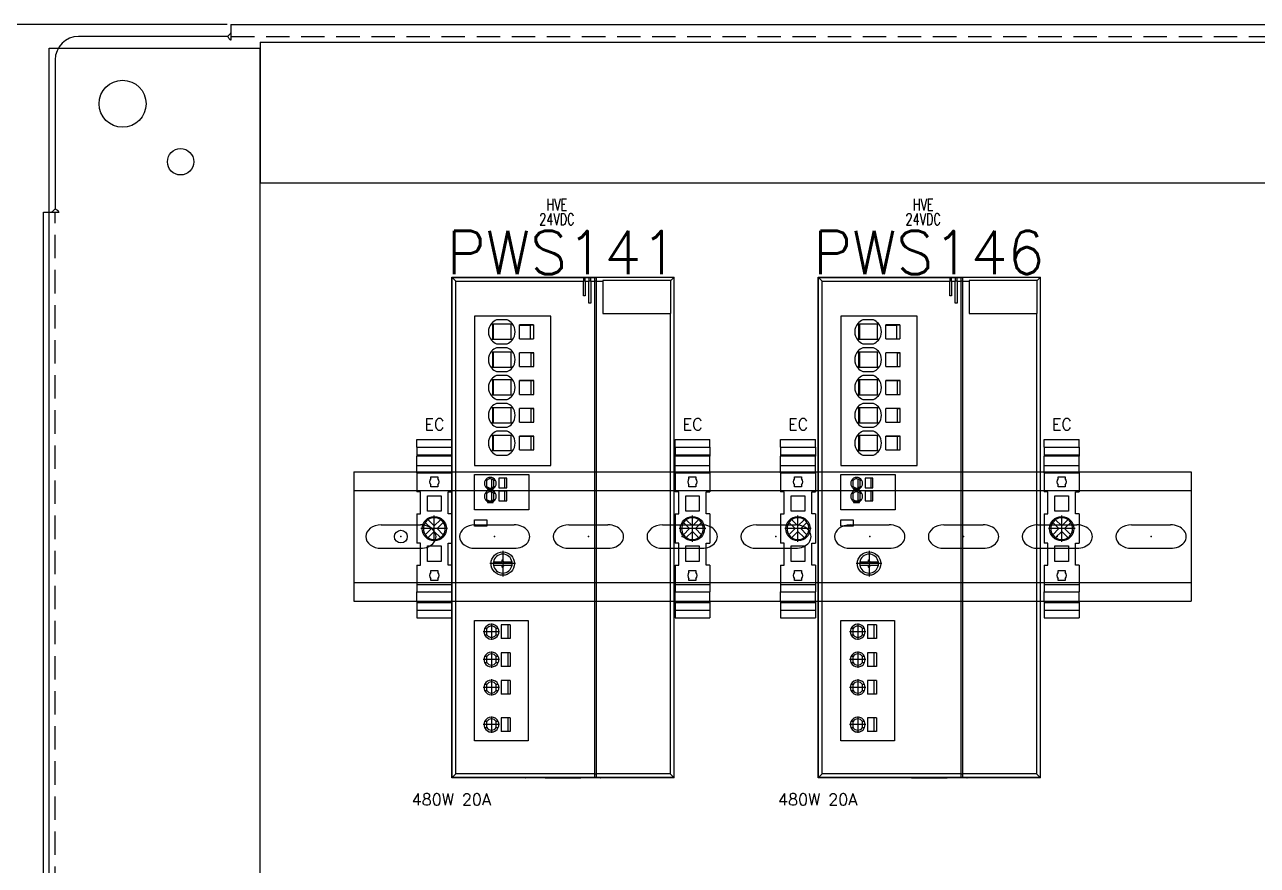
# Model space of a CAD drawing. Header units: inches. Extents: x 0.1 to 89.7, y 0.1 to 57.6.
# Drawn here: x 6.98 to 20.15, y 34.71 to 43.69 of the extents above; entities that cross this region are included whole.
import ezdxf
from ezdxf.enums import TextEntityAlignment as Align

# ---------------------------------------------------------------- set-up
doc = ezdxf.new("R2010")
doc.units = ezdxf.units.IN
doc.header["$MEASUREMENT"] = 0
for name, pattern in [('DOT_CENTER', [14, 12, -1, 0, -1]), ('HIDDEN', [0.375, 0.25, -0.125]), ('HIDDEN2', [0.1875, 0.125, -0.0625])]:
    doc.linetypes.add(name, pattern=pattern)
for name, color, linetype in [('02___PRT_ALL_AXES', 7, 'Continuous'), ('1', 7, 'Continuous'), ('21_WIDE_OR_GREATER', 7, 'Continuous'), ('DEFAULT_2', 8, 'HIDDEN'), ('PDESC', 142, 'Continuous'), ('PLOC', 8, 'Continuous'), ('PMISC', 7, 'Continuous'), ('PRTG', 130, 'Continuous'), ('PSYMS', 7, 'Continuous'), ('PTAG', 150, 'Continuous')]:
    doc.layers.add(name, color=color, linetype=linetype)
doc.styles.get("Standard").update_dxf_attribs({"font": 'arial.ttf'})
doc.styles.add('WD', font='romans.shx', dxfattribs={"height": 0.185})
doc.dimstyles.new('DIMSTYLE_1', dxfattribs={"dimtxt": 0.354167, "dimasz": 0.416667, "dimexe": 0.09, "dimexo": 0.07, "dimgap": 0.0425, "dimtad": 0, "dimtih": 1, "dimtoh": 1, "dimzin": 4, "dimdsep": 46, "dimtxsty": 'Standard', "dimblk": '_FILLED', "dimblk1": '_FILLED', "dimblk2": '_FILLED', "dimcen": 0.09, "dimadec": 0, "dimazin": 0, "dimtfac": 1, "dimtofl": 0, "dimtmove": 0, "dimatfit": 3, "dimldrblk": '_FILLED', "dimfxl": 1, "dimtolj": 1, "dimtzin": 4, "dimarcsym": 0})

# ---------------------------------------------------------------- blocks, each defined once
blk = doc.blocks.new('_FILLED')
at = {"color": 0, "linetype": 'ByBlock'}
blk.add_solid([(0, 0), (-1, 0.2), (-1, -0.2)], dxfattribs=at)
blk = doc.blocks.new('*D36')
at = {"layer": '21_WIDE_OR_GREATER', "color": 0, "linetype": 'Continuous', "lineweight": -2, "transparency": 16777216}
for p, q in [((9.144, 43.689), (4.367, 43.689)), ((4.457, 43.272), (4.457, 28.017)), ((4.457, 11.106), (4.457, 27.57)), ((9.144, 10.689), (4.367, 10.689))]:
    blk.add_line(p, q, dxfattribs=at)
at = {"layer": 'Defpoints', "color": 0, "linetype": 'Continuous', "transparency": 16777216}
for p in [(4.457, 43.689), (9.214, 43.689), (9.214, 10.689)]:
    blk.add_point(p, dxfattribs=at)
at = {"layer": '21_WIDE_OR_GREATER', "color": 0, "linetype": 'Continuous', "lineweight": -2, "transparency": 16777216, "xscale": 0.4166666667, "yscale": 0.4166666667, "zscale": 0.4166666667}
for p, rotation in [((4.457, 43.689), 90), ((4.457, 10.689), 270)]:
    blk.add_blockref('_FILLED', p, dxfattribs=dict(at, rotation=rotation))
at = {"layer": '21_WIDE_OR_GREATER', "color": 0, "linetype": 'Continuous', "transparency": 16777216, "insert": (4.457, 27.974), "char_height": 0.3542, "width": 1.41667, "attachment_point": 2}
blk.add_mtext('\\A1;32.94', dxfattribs=at)
blk = doc.blocks.new('TRIO3_PS_3AC_24DC_20-select__6', base_point=(-2128.15, -2059.5))
at = {"color": 7, "linetype": 'Continuous'}
for p, q in [((-2128.15, -1924.5), (-2068.15, -1924.5)), ((-2128.15, -2059.5), (-2128.15, -1924.5)), ((-2128.05, -1924.6), (-2092.65, -1924.6)), ((-2128.05, -2059.4), (-2128.05, -1924.6)), ((-2128.05, -1924.6), (-2127.05, -1925.6)), ((-2127.05, -1925.6), (-2092.65, -1925.6)), ((-2127.05, -2058.4), (-2127.05, -1925.6)), ((-2092.65, -1924.6), (-2092.65, -1924.7)), ((-2092.15, -1924.7), (-2092.65, -1924.7)), ((-2092.65, -1924.7), (-2092.65, -1925.58)), ((-2092.15, -1925.58), (-2092.65, -1925.58)), ((-2092.65, -1925.58), (-2092.65, -1925.6)), ((-2092.65, -1929.5), (-2092.65, -1925.6)), ((-2092.15, -1924.7), (-2092.15, -1924.6)), ((-2092.15, -1924.6), (-2091.15, -1924.6)), ((-2092.15, -1925.58), (-2092.15, -1924.7)), ((-2092.15, -1925.6), (-2092.15, -1925.58)), ((-2092.15, -1925.6), (-2092.15, -1929.5)), ((-2092.15, -1925.6), (-2091.15, -1925.6)), ((-2091.15, -1924.6), (-2091.15, -1924.7)), ((-2090.65, -1924.7), (-2091.15, -1924.7)), ((-2091.15, -1924.7), (-2091.15, -1925.58)), ((-2090.65, -1925.58), (-2091.15, -1925.58)), ((-2091.15, -1925.58), (-2091.15, -1925.6)), ((-2091.15, -1931.5), (-2091.15, -1925.6)), ((-2090.65, -1924.6), (-2089.65, -1924.6)), ((-2090.65, -1924.7), (-2090.65, -1924.6)), ((-2090.65, -1925.58), (-2090.65, -1924.7)), ((-2090.65, -1925.6), (-2090.65, -1925.58)), ((-2090.65, -1925.6), (-2090.65, -1931.5)), ((-2090.65, -1925.6), (-2089.65, -1925.6)), ((-2089.65, -1924.6), (-2089.65, -1924.7)), ((-2089.65, -1924.7), (-2089.65, -1925.58)), ((-2089.15, -1924.7), (-2089.65, -1924.7)), ((-2089.15, -1925.58), (-2089.65, -1925.58)), ((-2089.65, -1925.58), (-2089.65, -1925.6)), ((-2089.65, -1925.6), (-2089.65, -2058.4)), ((-2089.15, -1924.7), (-2089.15, -1924.6)), ((-2068.25, -1924.6), (-2089.15, -1924.6)), ((-2089.15, -1925.58), (-2089.15, -1924.7)), ((-2089.15, -1925.6), (-2089.15, -1925.58)), ((-2089.15, -1925.6), (-2087.45, -1925.6)), ((-2089.15, -2058.4), (-2089.15, -1925.6)), ((-2087.45, -1925.4), (-2087.45, -1925.6)), ((-2069.05, -1925.4), (-2087.45, -1925.4)), ((-2087.45, -1925.6), (-2087.45, -1934.3)), ((-2068.25, -1924.6), (-2069.05, -1925.4)), ((-2069.05, -1934.3), (-2069.05, -1925.4)), ((-2068.25, -1924.6), (-2068.25, -2059.4)), ((-2068.15, -2059.5), (-2068.15, -1924.5)), ((-2092.15, -1929.5), (-2092.65, -1929.5)), ((-2090.65, -1931.5), (-2091.15, -1931.5)), ((-2101.45, -1935), (-2122.05, -1935)), ((-2122.05, -1935), (-2122.05, -1975.3)), ((-2117.42, -1936.97), (-2117.2, -1937.19)), ((-2116.94, -1937.19), (-2117.2, -1937.19)), ((-2117.2, -1937.19), (-2117.2, -1941.24)), ((-2112.1, -1937.19), (-2116.94, -1937.19)), ((-2116.94, -1937.19), (-2116.94, -1941.24)), ((-2113.24, -1936.01), (-2116.07, -1936.01)), ((-2111.88, -1936.97), (-2112.1, -1937.19)), ((-2112.1, -1941.24), (-2112.1, -1937.19)), ((-2101.45, -1975.3), (-2101.45, -1935)), ((-2087.45, -1934.3), (-2069.25, -1934.3)), ((-2069.25, -1934.3), (-2069.25, -2058.4)), ((-2069.25, -1934.3), (-2069.05, -1934.3)), ((-2109.85, -1937.43), (-2109.85, -1937.37)), ((-2106.12, -1937.37), (-2109.85, -1937.37)), ((-2109.85, -1937.43), (-2106.99, -1937.42)), ((-2109.85, -1941.07), (-2109.85, -1937.43)), ((-2106.99, -1937.42), (-2106.12, -1937.37)), ((-2106.99, -1937.42), (-2106.99, -1941.07)), ((-2106.12, -1937.37), (-2106.12, -1941.07)), ((-2117.2, -1941.24), (-2117.42, -1941.46)), ((-2117.2, -1941.24), (-2116.94, -1941.24)), ((-2116.94, -1941.24), (-2112.1, -1941.24)), ((-2116.07, -1942.43), (-2113.24, -1942.43)), ((-2113.24, -1943.51), (-2116.07, -1943.51)), ((-2111.88, -1941.46), (-2112.1, -1941.24)), ((-2109.85, -1941.07), (-2106.12, -1941.07)), ((-2117.42, -1944.47), (-2117.2, -1944.69)), ((-2117.2, -1944.69), (-2117.2, -1948.74)), ((-2116.94, -1944.69), (-2117.2, -1944.69)), ((-2116.94, -1944.69), (-2116.94, -1948.74)), ((-2112.1, -1944.69), (-2116.94, -1944.69)), ((-2111.88, -1944.47), (-2112.1, -1944.69)), ((-2112.1, -1948.74), (-2112.1, -1944.69)), ((-2109.85, -1944.93), (-2109.85, -1944.88)), ((-2106, -1944.88), (-2109.85, -1944.88)), ((-2106.85, -1944.92), (-2109.85, -1944.93)), ((-2109.85, -1948.58), (-2109.85, -1944.93)), ((-2106.85, -1944.92), (-2106, -1944.88)), ((-2106.85, -1944.92), (-2106.85, -1948.58)), ((-2106, -1948.58), (-2106, -1944.88)), ((-2117.2, -1948.74), (-2117.42, -1948.96)), ((-2117.2, -1948.74), (-2116.94, -1948.74)), ((-2116.94, -1948.74), (-2112.1, -1948.74)), ((-2116.07, -1949.93), (-2113.24, -1949.93)), ((-2111.88, -1948.96), (-2112.1, -1948.74)), ((-2109.85, -1948.58), (-2106, -1948.58)), ((-2117.42, -1951.97), (-2117.2, -1952.19)), ((-2117.2, -1952.19), (-2117.2, -1956.24)), ((-2116.94, -1952.19), (-2117.2, -1952.19)), ((-2116.94, -1952.19), (-2116.94, -1956.24)), ((-2112.1, -1952.19), (-2116.94, -1952.19)), ((-2113.24, -1951.01), (-2116.07, -1951.01)), ((-2111.88, -1951.97), (-2112.1, -1952.19)), ((-2112.1, -1956.24), (-2112.1, -1952.19)), ((-2109.85, -1952.43), (-2109.85, -1952.38)), ((-2106, -1952.38), (-2109.85, -1952.38)), ((-2106.84, -1952.42), (-2109.85, -1952.43)), ((-2109.85, -1956.08), (-2109.85, -1952.43)), ((-2106.84, -1952.42), (-2106, -1952.38)), ((-2106.84, -1952.42), (-2106.83, -1956.08)), ((-2106, -1956.08), (-2106, -1952.38)), ((-2117.2, -1956.24), (-2117.42, -1956.46)), ((-2117.2, -1956.24), (-2116.94, -1956.24)), ((-2116.94, -1956.24), (-2112.1, -1956.24)), ((-2111.88, -1956.46), (-2112.1, -1956.24)), ((-2109.85, -1956.08), (-2106, -1956.08)), ((-2117.42, -1959.47), (-2117.2, -1959.69)), ((-2116.94, -1959.69), (-2117.2, -1959.69)), ((-2117.2, -1959.69), (-2117.2, -1963.74)), ((-2116.94, -1959.69), (-2116.94, -1963.74)), ((-2112.1, -1959.69), (-2116.94, -1959.69)), ((-2116.07, -1957.43), (-2113.24, -1957.43)), ((-2113.24, -1958.51), (-2116.07, -1958.51)), ((-2111.88, -1959.47), (-2112.1, -1959.69)), ((-2112.1, -1963.74), (-2112.1, -1959.69)), ((-2106, -1959.88), (-2109.85, -1959.88)), ((-2109.85, -1959.93), (-2109.85, -1959.88)), ((-2106.83, -1959.92), (-2109.85, -1959.93)), ((-2109.85, -1963.58), (-2109.85, -1959.93)), ((-2106.83, -1959.92), (-2106, -1959.88)), ((-2106.83, -1959.92), (-2106.82, -1963.58)), ((-2106, -1963.58), (-2106, -1959.88)), ((-2117.2, -1963.74), (-2117.42, -1963.96)), ((-2117.2, -1963.74), (-2116.94, -1963.74)), ((-2116.94, -1963.74), (-2112.1, -1963.74)), ((-2111.88, -1963.96), (-2112.1, -1963.74)), ((-2109.85, -1963.58), (-2106, -1963.58)), ((-2117.42, -1966.97), (-2117.2, -1967.19)), ((-2116.94, -1967.19), (-2117.2, -1967.19)), ((-2117.2, -1967.19), (-2117.2, -1971.24)), ((-2116.94, -1967.19), (-2116.94, -1971.24)), ((-2112.1, -1967.19), (-2116.94, -1967.19)), ((-2116.07, -1964.93), (-2113.24, -1964.93)), ((-2113.24, -1966.01), (-2116.07, -1966.01)), ((-2111.88, -1966.97), (-2112.1, -1967.19)), ((-2112.1, -1971.24), (-2112.1, -1967.19)), ((-2109.85, -1967.43), (-2109.85, -1967.38)), ((-2106, -1967.38), (-2109.85, -1967.38)), ((-2106.82, -1967.42), (-2109.85, -1967.43)), ((-2109.85, -1971.08), (-2109.85, -1967.43)), ((-2106.82, -1967.42), (-2106, -1967.38)), ((-2106.82, -1967.42), (-2106.81, -1971.08)), ((-2106, -1971.08), (-2106, -1967.38)), ((-2117.2, -1971.24), (-2117.42, -1971.46)), ((-2117.2, -1971.24), (-2116.94, -1971.24)), ((-2116.94, -1971.24), (-2112.1, -1971.24)), ((-2116.07, -1972.43), (-2113.24, -1972.43)), ((-2111.88, -1971.46), (-2112.1, -1971.24)), ((-2109.85, -1971.08), (-2106, -1971.08)), ((-2122.05, -1975.3), (-2101.45, -1975.3)), ((-2122.05, -1977.65), (-2107.4, -1977.65)), ((-2122.05, -1987.2), (-2122.05, -1977.65)), ((-2118.7, -1980.89), (-2118.7, -1979.26)), ((-2117.31, -1981.25), (-2117.31, -1978.91)), ((-2116.8, -1980.89), (-2116.8, -1979.26)), ((-2115.45, -1978.68), (-2115.45, -1981.28)), ((-2113.81, -1978.68), (-2115.45, -1978.68)), ((-2113.81, -1981.28), (-2113.81, -1978.68)), ((-2113.34, -1978.68), (-2113.81, -1978.68)), ((-2113.34, -1981.28), (-2113.34, -1978.68)), ((-2107.4, -1977.65), (-2107.4, -1987.2)), ((-2118.7, -1984.39), (-2118.7, -1982.76)), ((-2118.55, -1981.4), (-2118.55, -1981.46)), ((-2118.55, -1981.46), (-2118.55, -1981.73)), ((-2118.55, -1981.73), (-2116.95, -1981.73)), ((-2117.31, -1984.75), (-2117.31, -1982.41)), ((-2116.95, -1981.46), (-2116.95, -1981.4)), ((-2116.95, -1981.73), (-2116.95, -1981.46)), ((-2116.8, -1984.39), (-2116.8, -1982.76)), ((-2115.45, -1981.28), (-2113.81, -1981.28)), ((-2113.81, -1982.18), (-2115.45, -1982.18)), ((-2115.45, -1982.18), (-2115.45, -1984.78)), ((-2113.81, -1981.28), (-2113.34, -1981.28)), ((-2113.81, -1984.78), (-2113.81, -1982.18)), ((-2113.34, -1982.18), (-2113.81, -1982.18)), ((-2113.34, -1984.78), (-2113.34, -1982.18)), ((-2107.4, -1987.2), (-2122.05, -1987.2)), ((-2118.55, -1984.9), (-2118.55, -1984.96)), ((-2118.55, -1984.96), (-2118.55, -1985.23)), ((-2118.55, -1985.23), (-2116.95, -1985.23)), ((-2116.95, -1984.96), (-2116.95, -1984.9)), ((-2116.95, -1985.23), (-2116.95, -1984.96)), ((-2115.45, -1984.78), (-2113.81, -1984.78)), ((-2113.81, -1984.78), (-2113.34, -1984.78)), ((-2122.05, -1989.87), (-2118.65, -1989.87)), ((-2122.05, -1991.62), (-2122.05, -1989.87)), ((-2118.65, -1989.87), (-2118.65, -1991.62)), ((-2118.65, -1991.62), (-2122.05, -1991.62)), ((-2114.6, -2001.3), (-2116.92, -2001.3)), ((-2116.92, -2002.1), (-2114.6, -2002.1)), ((-2114.6, -2000.7), (-2114.6, -2001.3)), ((-2114, -2001.3), (-2114.6, -2000.7)), ((-2114.6, -2002.7), (-2114, -2002.1)), ((-2114.6, -2002.1), (-2114.6, -2002.7)), ((-2111.89, -2001.3), (-2114, -2001.3)), ((-2114, -2002.1), (-2111.89, -2002.1)), ((-2122.05, -2049.5), (-2122.05, -2017.07)), ((-2122.05, -2017.07), (-2107.55, -2017.07)), ((-2107.55, -2017.07), (-2107.55, -2049.5)), ((-2118.7, -2020.9), (-2118.7, -2019.24)), ((-2116.2, -2020.9), (-2116.2, -2019.24)), ((-2112.98, -2018.22), (-2114.8, -2018.22)), ((-2114.8, -2018.22), (-2114.8, -2021.92)), ((-2112.4, -2018.22), (-2112.98, -2018.22)), ((-2112.98, -2021.92), (-2112.98, -2018.22)), ((-2112.4, -2018.22), (-2112.4, -2021.92)), ((-2112.98, -2021.92), (-2114.8, -2021.92)), ((-2112.4, -2021.92), (-2112.98, -2021.92)), ((-2118.7, -2028.4), (-2118.7, -2026.74)), ((-2116.2, -2028.4), (-2116.2, -2026.74)), ((-2112.98, -2025.72), (-2114.8, -2025.72)), ((-2114.8, -2025.72), (-2114.8, -2029.42)), ((-2112.4, -2025.72), (-2112.98, -2025.72)), ((-2112.98, -2029.42), (-2112.98, -2025.72)), ((-2112.4, -2025.72), (-2112.4, -2029.42)), ((-2112.98, -2029.42), (-2114.8, -2029.42)), ((-2112.4, -2029.42), (-2112.98, -2029.42)), ((-2112.98, -2033.25), (-2114.8, -2033.25)), ((-2114.8, -2033.25), (-2114.8, -2036.95)), ((-2112.98, -2036.95), (-2112.98, -2033.25)), ((-2112.4, -2033.25), (-2112.98, -2033.25)), ((-2112.4, -2033.25), (-2112.4, -2036.95)), ((-2118.7, -2035.93), (-2118.7, -2034.27)), ((-2116.2, -2035.93), (-2116.2, -2034.27)), ((-2112.98, -2036.95), (-2114.8, -2036.95)), ((-2112.4, -2036.95), (-2112.98, -2036.95)), ((-2112.98, -2043.25), (-2114.8, -2043.25)), ((-2114.8, -2043.25), (-2114.8, -2046.95)), ((-2112.98, -2046.95), (-2112.98, -2043.25)), ((-2112.4, -2043.25), (-2112.98, -2043.25)), ((-2112.4, -2043.25), (-2112.4, -2046.95)), ((-2118.7, -2045.93), (-2118.7, -2044.27)), ((-2116.2, -2045.93), (-2116.2, -2044.27)), ((-2112.98, -2046.95), (-2114.8, -2046.95)), ((-2112.4, -2046.95), (-2112.98, -2046.95)), ((-2107.55, -2049.5), (-2122.05, -2049.5)), ((-2108.34, -2059.5), (-2128.15, -2059.5)), ((-2128.05, -2059.4), (-2127.05, -2058.4)), ((-2089.65, -2059.4), (-2128.05, -2059.4)), ((-2089.65, -2058.4), (-2127.05, -2058.4)), ((-2087.99, -2059.5), (-2108.34, -2059.5)), ((-2088.03, -2059.5), (-2108.31, -2059.5)), ((-2102.98, -2059.5), (-2102.98, -2059.5)), ((-2102.98, -2059.5), (-2093.38, -2059.5)), ((-2093.38, -2059.5), (-2093.38, -2059.5)), ((-2089.65, -2058.4), (-2089.65, -2058.41)), ((-2089.65, -2058.41), (-2089.65, -2059.3)), ((-2089.65, -2058.41), (-2089.15, -2058.41)), ((-2089.65, -2059.3), (-2089.65, -2059.4)), ((-2089.65, -2059.3), (-2089.15, -2059.3)), ((-2069.25, -2058.4), (-2089.15, -2058.4)), ((-2089.15, -2058.41), (-2089.15, -2058.4)), ((-2089.15, -2059.3), (-2089.15, -2058.41)), ((-2089.15, -2059.4), (-2089.15, -2059.3)), ((-2068.25, -2059.4), (-2089.15, -2059.4)), ((-2068.15, -2059.5), (-2087.99, -2059.5)), ((-2068.25, -2059.4), (-2069.25, -2058.4))]:
    blk.add_line(p, q, dxfattribs=at)
blk.add_circle((-2114.4, -2001.7), 3.15, dxfattribs=at)
for centre, radius, start, end in [((-2114.8, -1939.22), 3.45, 139.4081, 220.5919), ((-2114.8, -1939.22), 3.45, 111.4973, 139.4081), ((-2114.5, -1939.22), 3.45, 40.5919, 68.5027), ((-2114.5, -1939.22), 3.45, 319.4081, 40.5919), ((-2114.8, -1939.22), 3.45, 220.5919, 248.5027), ((-2114.8, -1946.72), 3.45, 111.4973, 139.4081), ((-2114.5, -1939.22), 3.45, 291.4973, 319.4081), ((-2114.5, -1946.72), 3.45, 40.5919, 68.5027), ((-2114.8, -1946.72), 3.45, 139.4081, 220.5919), ((-2114.5, -1946.72), 3.45, 319.4081, 40.5919), ((-2114.8, -1946.72), 3.45, 220.5919, 248.5027), ((-2114.5, -1946.72), 3.45, 291.4973, 319.4081), ((-2114.8, -1954.22), 3.45, 139.4081, 220.5919), ((-2114.8, -1954.22), 3.45, 111.4973, 139.4081), ((-2114.5, -1954.22), 3.45, 40.5919, 68.5027), ((-2114.5, -1954.22), 3.45, 319.4081, 40.5919), ((-2114.8, -1954.22), 3.45, 220.5919, 248.5027), ((-2114.5, -1954.22), 3.45, 291.4973, 319.4081), ((-2114.8, -1961.72), 3.45, 139.4081, 220.5919), ((-2114.8, -1961.72), 3.45, 111.4973, 139.4081), ((-2114.5, -1961.72), 3.45, 40.5919, 68.5027), ((-2114.5, -1961.72), 3.45, 319.4081, 40.5919), ((-2114.8, -1969.22), 3.45, 139.4081, 220.5919), ((-2114.8, -1961.72), 3.45, 220.5919, 248.5027), ((-2114.8, -1969.22), 3.45, 111.4973, 139.4081), ((-2114.5, -1961.72), 3.45, 291.4973, 319.4081), ((-2114.5, -1969.22), 3.45, 40.5919, 68.5027), ((-2114.5, -1969.22), 3.45, 319.4081, 40.5919), ((-2114.8, -1969.22), 3.45, 220.5919, 248.5027), ((-2114.5, -1969.22), 3.45, 291.4973, 319.4081), ((-2117.75, -1980.08), 1.6, 151.1014, 208.8986), ((-2117.75, -1980.08), 1.6, 28.8986, 151.1014), ((-2118.76, -1981.26), 1.99, 88.4535, 101.4834), ((-2117.75, -1980.08), 1.25, 69.3917, 139.4642), ((-2117.75, -1980.08), 1.25, 40.5358, 69.3917), ((-2116.75, -1981.26), 1.99, 78.5166, 91.5465), ((-2117.75, -1980.08), 1.6, 331.1014, 28.8986), ((-2117.75, -1983.58), 1.6, 151.1014, 208.8986), ((-2118.76, -1978.9), 1.99, 258.5166, 271.5465), ((-2117.75, -1980.08), 1.6, 208.8986, 240), ((-2117.75, -1983.58), 1.6, 28.8986, 151.1014), ((-2118.76, -1984.76), 1.99, 88.4535, 101.4834), ((-2117.75, -1980.08), 1.25, 220.5358, 290.6083), ((-2117.75, -1983.58), 1.25, 69.3917, 139.4642), ((-2117.75, -1980.08), 1.54, 238.7537, 301.2463), ((-2117.75, -1980.08), 1.25, 290.6083, 319.4642), ((-2117.75, -1983.58), 1.25, 40.5358, 69.3917), ((-2117.75, -1980.08), 1.6, 300, 331.1014), ((-2116.75, -1978.9), 1.99, 268.4535, 281.4834), ((-2116.75, -1984.76), 1.99, 78.5166, 91.5465), ((-2117.75, -1983.58), 1.6, 331.1014, 28.8986), ((-2118.76, -1982.4), 1.99, 258.5166, 271.5465), ((-2117.75, -1983.58), 1.6, 208.8986, 240), ((-2117.75, -1983.58), 1.25, 220.5358, 290.6083), ((-2117.75, -1983.58), 1.54, 238.7537, 301.2463), ((-2117.75, -1983.58), 1.25, 290.6083, 319.4642), ((-2117.75, -1983.58), 1.6, 300, 331.1014), ((-2116.75, -1982.4), 1.99, 268.4535, 281.4834), ((-2114.4, -2001.7), 2.55, 9.0248, 170.9752), ((-2114.4, -2001.7), 2.55, 170.9752, 189.0248), ((-2114.4, -2001.7), 2.55, 189.0248, 270), ((-2114.4, -2001.7), 2.55, 270, 350.9752), ((-2114.4, -2001.7), 2.55, 350.9752, 9.0248), ((-2117.45, -2020.07), 2, 155.6982, 180), ((-2117.45, -2020.07), 2, 180, 204.3018), ((-2117.45, -2020.07), 2, 24.3018, 155.6982), ((-2118.95, -2022.71), 3.48, 85.8892, 95.3253), ((-2117.45, -2020.07), 1.5, 33.5573, 146.4427), ((-2115.96, -2022.71), 3.48, 84.6747, 94.1108), ((-2117.45, -2020.07), 2, 335.6982, 24.3018), ((-2118.95, -2017.43), 3.48, 264.6747, 274.1108), ((-2117.45, -2020.07), 2, 204.3018, 335.6982), ((-2117.45, -2020.07), 1.5, 213.5573, 326.4427), ((-2115.96, -2017.43), 3.48, 265.8892, 275.3253), ((-2117.45, -2027.57), 2, 155.6982, 180), ((-2117.45, -2027.57), 2, 24.3018, 155.6982), ((-2118.95, -2030.21), 3.48, 85.8892, 95.3253), ((-2117.45, -2027.57), 1.5, 33.5573, 146.4427), ((-2115.96, -2030.21), 3.48, 84.6747, 94.1108), ((-2117.45, -2027.57), 2, 335.6982, 24.3018), ((-2117.45, -2027.57), 2, 180, 204.3018), ((-2118.95, -2024.93), 3.48, 264.6747, 274.1108), ((-2117.45, -2027.57), 2, 204.3018, 335.6982), ((-2117.45, -2027.57), 1.5, 213.5573, 326.4427), ((-2115.96, -2024.93), 3.48, 265.8892, 275.3253), ((-2117.45, -2035.1), 2, 24.3018, 155.6982), ((-2117.45, -2035.1), 1.5, 33.5573, 146.4427), ((-2117.45, -2035.1), 2, 155.6982, 180), ((-2117.45, -2035.1), 2, 180, 204.3018), ((-2118.95, -2037.74), 3.48, 85.8892, 95.3253), ((-2118.95, -2032.45), 3.48, 264.6747, 274.1108), ((-2117.45, -2035.1), 2, 204.3018, 335.6982), ((-2117.45, -2035.1), 1.5, 213.5573, 326.4427), ((-2115.96, -2037.74), 3.48, 84.6747, 94.1108), ((-2115.96, -2032.45), 3.48, 265.8892, 275.3253), ((-2117.45, -2035.1), 2, 335.6982, 24.3018), ((-2117.45, -2045.1), 2, 24.3018, 155.6982), ((-2117.45, -2045.1), 1.5, 33.5573, 146.4427), ((-2117.45, -2045.1), 2, 155.6982, 180), ((-2117.45, -2045.1), 2, 180, 204.3018), ((-2118.95, -2047.74), 3.48, 85.8892, 95.3253), ((-2118.95, -2042.45), 3.48, 264.6747, 274.1108), ((-2117.45, -2045.1), 2, 204.3018, 335.6982), ((-2117.45, -2045.1), 1.5, 213.5573, 326.4427), ((-2115.96, -2047.74), 3.48, 84.6747, 94.1108), ((-2115.96, -2042.45), 3.48, 265.8892, 275.3253), ((-2117.45, -2045.1), 2, 335.6982, 24.3018), ((-2108.15, -2054.5), 5, 267.8415, 268.2376), ((-2088.18, -2054.5), 5, 271.7624, 272.1585)]:
    blk.add_arc(centre, radius, start, end, dxfattribs=at)
at = {"layer": '1', "color": 2, "linetype": 'DOT_CENTER'}
for p, q in [((-2114.4, -1998.23), (-2114.4, -2005.16)), ((-2110.94, -2001.7), (-2117.87, -2001.7)), ((-2115.25, -2020.07), (-2119.65, -2020.07)), ((-2117.45, -2017.87), (-2117.45, -2022.27)), ((-2117.45, -2025.37), (-2117.45, -2029.77)), ((-2115.25, -2027.57), (-2119.65, -2027.57)), ((-2117.45, -2032.9), (-2117.45, -2037.3)), ((-2115.25, -2035.1), (-2119.65, -2035.1)), ((-2117.45, -2042.9), (-2117.45, -2047.3)), ((-2115.25, -2045.1), (-2119.65, -2045.1))]:
    blk.add_line(p, q, dxfattribs=at)
blk = doc.blocks.new('PHOENIX_24V20A')
at = {"xscale": 0.03955696202526664, "yscale": 0.03955696202526664, "zscale": 0.03955696202526664}
blk.add_blockref('TRIO3_PS_3AC_24DC_20-select__6', (0.004, 0.01), dxfattribs=at)
at = {"style": 'WD', "width": 0.7}
for tag, p in [('INST', (1.125, 6.232)), ('LOC', (1.125, 6.062)), ('DESC1', (1.125, 5.906)), ('DESC2', (1.125, 5.75)), ('DESC3', (1.125, 5.602)), ('XREF', (1.125, 5.031))]:
    blk.add_attdef(tag, text='', height=0.125, dxfattribs=at).set_placement(p, align=Align.CENTER)
at = {"style": 'WD'}
blk.add_attdef('TAG1', text='', height=0.125, dxfattribs=at).set_placement((1.125, 5.438), align=Align.CENTER)
at = {"style": 'WD', "flags": 9}
blk.add_attdef('FAMILY', (1.33, 5.402), '', height=0.01, dxfattribs=at)
for tag, p in [('ASSYCODE', (1.355, 5.321)), ('MFG', (1.353, 5.339)), ('CAT', (1.355, 5.358))]:
    blk.add_attdef(tag, text='', height=0.01, dxfattribs=at).set_placement(p, align=Align.CENTER)
blk = doc.blocks.new('E_NS_35_N-select__2', base_point=(-140.35, 64.25))
at = {"color": 7, "linetype": 'Continuous'}
for p, q in [((-138.32, 73.75), (-140.35, 73.75)), ((-140.35, 64.25), (-140.35, 73.75)), ((-138.32, 73.75), (-136.17, 73.75)), ((-138.32, 64.25), (-138.32, 73.75)), ((-136.17, 73.75), (-135.79, 73.75)), ((-136.17, 64.25), (-136.17, 73.75)), ((-133.28, 73.75), (-135.79, 73.75)), ((-135.79, 73.75), (-135.79, 64.25)), ((-131.25, 73.75), (-133.28, 73.75)), ((-133.28, 64.25), (-133.28, 73.75)), ((-131.25, 73.75), (-126.05, 73.75)), ((-131.25, 64.25), (-131.25, 73.75)), ((-126.05, 72.75), (-126.05, 73.75)), ((-120.05, 72.75), (-126.05, 72.75)), ((-125.02, 67.16), (-125.02, 70.84)), ((-125.02, 70.84), (-120.78, 70.84)), ((-120.78, 70.84), (-120.78, 67.16)), ((-120.05, 73.75), (-120.05, 72.75)), ((-120.05, 73.75), (-112.05, 73.75)), ((-118.5, 70.68), (-118.5, 70.68)), ((-118.5, 70.68), (-116.83, 69)), ((-117.73, 71.45), (-117.73, 71.45)), ((-116.05, 69.78), (-117.73, 71.45)), ((-114.37, 71.45), (-116.05, 69.78)), ((-115.27, 69), (-113.6, 70.68)), ((-114.37, 71.45), (-114.37, 71.45)), ((-113.6, 70.68), (-113.6, 70.68)), ((-112.05, 72.75), (-112.05, 73.75)), ((-106.05, 72.75), (-112.05, 72.75)), ((-111.32, 67.16), (-111.32, 70.84)), ((-111.32, 70.84), (-107.08, 70.84)), ((-107.08, 70.84), (-107.08, 67.16)), ((-106.05, 73.75), (-106.05, 72.75)), ((-106.05, 73.75), (-100.85, 73.75)), ((-100.85, 73.75), (-98.82, 73.75)), ((-100.85, 64.25), (-100.85, 73.75)), ((-96.31, 73.75), (-98.82, 73.75)), ((-98.82, 64.25), (-98.82, 73.75)), ((-96.31, 73.75), (-95.93, 73.75)), ((-96.31, 64.25), (-96.31, 73.75)), ((-95.93, 73.75), (-93.78, 73.75)), ((-95.93, 64.25), (-95.93, 73.75)), ((-93.78, 73.75), (-91.75, 73.75)), ((-93.78, 64.25), (-93.78, 73.75)), ((-91.75, 64.25), (-91.75, 73.75)), ((-130.2, 68.05), (-130.2, 69.95)), ((-130.2, 69.95), (-129.74, 69.95)), ((-129.74, 68.05), (-130.2, 68.05)), ((-127.96, 69.95), (-127.5, 69.95)), ((-127.5, 68.05), (-127.96, 68.05)), ((-127.5, 69.95), (-127.5, 68.05)), ((-116.83, 69), (-118.5, 67.32)), ((-118.5, 67.32), (-118.5, 67.32)), ((-117.73, 66.55), (-116.05, 68.22)), ((-116.05, 68.22), (-114.37, 66.55)), ((-113.6, 67.32), (-115.27, 69)), ((-113.6, 67.32), (-113.6, 67.32)), ((-104.6, 69.95), (-104.14, 69.95)), ((-104.6, 68.05), (-104.6, 69.95)), ((-104.14, 68.05), (-104.6, 68.05)), ((-102.36, 69.95), (-101.9, 69.95)), ((-101.9, 68.05), (-102.36, 68.05)), ((-101.9, 69.95), (-101.9, 68.05)), ((-138.32, 64.25), (-140.35, 64.25)), ((-138.32, 64.25), (-136.17, 64.25)), ((-136.17, 64.25), (-135.79, 64.25)), ((-133.28, 64.25), (-135.79, 64.25)), ((-131.25, 64.25), (-133.28, 64.25)), ((-131.25, 64.25), (-126.05, 64.25)), ((-126.05, 65.25), (-126.05, 64.25)), ((-120.05, 65.25), (-126.05, 65.25)), ((-120.78, 67.16), (-125.02, 67.16)), ((-120.05, 64.25), (-120.05, 65.25)), ((-120.05, 64.25), (-112.05, 64.25)), ((-117.73, 66.55), (-117.73, 66.55)), ((-114.37, 66.55), (-114.37, 66.55)), ((-112.05, 65.25), (-112.05, 64.25)), ((-106.05, 65.25), (-112.05, 65.25)), ((-107.08, 67.16), (-111.32, 67.16)), ((-106.05, 64.25), (-106.05, 65.25)), ((-106.05, 64.25), (-100.85, 64.25)), ((-100.85, 64.25), (-98.82, 64.25)), ((-96.31, 64.25), (-98.82, 64.25)), ((-96.31, 64.25), (-95.93, 64.25)), ((-95.93, 64.25), (-93.78, 64.25)), ((-93.78, 64.25), (-91.75, 64.25))]:
    blk.add_line(p, q, dxfattribs=at)
blk.add_circle((-116.05, 69), 3.3, dxfattribs=at)
for centre, radius, start, end in [((-116.05, 69), 2.97, 145.6625, 214.3375), ((-116.05, 69), 2.97, 124.3344, 145.6656), ((-116.05, 69), 2.97, 55.6625, 124.3375), ((-116.05, 69), 2.97, 34.3344, 55.6656), ((-116.05, 69), 2.97, 325.6625, 34.3375), ((-128.85, 69), 1.3, 47.0329, 132.9671), ((-128.85, 69), 1.3, 227.0329, 312.9671), ((-116.05, 69), 2.97, 214.3344, 235.6656), ((-116.05, 69), 2.97, 304.3344, 325.6656), ((-103.25, 69), 1.3, 47.0329, 132.9671), ((-103.25, 69), 1.3, 227.0329, 312.9671), ((-116.05, 69), 2.97, 235.6625, 304.3375)]:
    blk.add_arc(centre, radius, start, end, dxfattribs=at)
at = {"layer": '1', "color": 2, "linetype": 'DOT_CENTER'}
for p, q in [((-116.05, 72.63), (-116.05, 65.37)), ((-112.42, 69), (-119.68, 69))]:
    blk.add_line(p, q, dxfattribs=at)
blk = doc.blocks.new('PHOENIX_END_CLAMP_1')
at = {"xscale": 0.03909317721805836, "yscale": 0.03909317721805836, "zscale": 0.03909317721805836, "rotation": 270}
blk.add_blockref('E_NS_35_N-select__2', (0, 1.9), dxfattribs=at)
at = {"style": 'WD', "width": 0.7}
for tag, p in [('DESC1', (0.188, 2.469)), ('DESC2', (0.188, 2.312)), ('DESC3', (0.188, 2.165))]:
    blk.add_attdef(tag, text='', height=0.125, dxfattribs=at).set_placement(p, align=Align.CENTER)
at = {"style": 'WD'}
blk.add_attdef('TAG1', text='', height=0.125, dxfattribs=at).set_placement((0.188, 2), align=Align.CENTER)
at = {"style": 'WD', "flags": 9}
blk.add_attdef('FAMILY', (0.392, 1.965), '', height=0.01, dxfattribs=at)
for tag, p in [('ASSYCODE', (0.417, 1.884)), ('MFG', (0.415, 1.901)), ('CAT', (0.417, 1.921))]:
    blk.add_attdef(tag, text='', height=0.01, dxfattribs=at).set_placement(p, align=Align.CENTER)
blk = doc.blocks.new('VDIN10C42')
for p, q in [((-1.125, 0), (-1.125, 32.75)), ((-1.125, 32.75), (1.125, 32.75)), ((1.125, 0), (1.125, 32.75))]:
    blk.add_line(p, q)
blk = doc.blocks.new('HDIN110F5')
for p, q in [((0, 0.75), (12.5, 0.75)), ((0, 0.75), (0, -0.75)), ((12.5, 0.75), (12.5, -0.75)), ((0, -0.75), (12.5, -0.75))]:
    blk.add_line(p, q)

msp = doc.modelspace()

# ---------------------------------------------------------------- linework, layer by layer
at = {"color": 3, "linetype": 'Continuous'}
for p, q in [((9.18539, 43.68886), (9.18539, 43.60224)), ((9.18539, 43.68886), (38.1773, 43.68886)), ((9.14997, 43.56363), (7.55733, 43.56363)), ((9.16391, 43.578), (9.16057, 43.57469)), ((9.16834, 43.58236), (9.16391, 43.578)), ((7.30686, 43.31316), (7.30686, 41.72052)), ((7.18163, 12.69319), (7.18163, 41.6851)), ((7.18163, 41.6851), (7.26825, 41.6851))]:
    msp.add_line(p, q, dxfattribs=at)
for p, q in [((10.49915, 38.91028), (19.44477, 38.91028)), ((10.49915, 38.91028), (10.49915, 37.52769)), ((19.44477, 38.91028), (19.44477, 37.52769)), ((10.49915, 38.70991), (19.44477, 38.70991)), ((10.79149, 38.34422), (11.20868, 38.34422)), ((11.79337, 38.34422), (12.21057, 38.34422)), ((12.79525, 38.34422), (13.21245, 38.34422)), ((13.79713, 38.34422), (14.21433, 38.34422)), ((14.79901, 38.34422), (15.21621, 38.34422)), ((15.80089, 38.34422), (16.21809, 38.34422)), ((16.80277, 38.34422), (17.21997, 38.34422)), ((17.80465, 38.34422), (18.22185, 38.34422)), ((18.80653, 38.34422), (19.22373, 38.34422)), ((10.79149, 38.09375), (11.20869, 38.09375)), ((11.79337, 38.09375), (12.21057, 38.09375)), ((12.79525, 38.09375), (13.21245, 38.09375)), ((13.79713, 38.09375), (14.21433, 38.09375)), ((14.79901, 38.09375), (15.21621, 38.09375)), ((15.80089, 38.09375), (16.21809, 38.09375)), ((16.80277, 38.09375), (17.21997, 38.09375)), ((17.80465, 38.09375), (18.22185, 38.09375)), ((18.80653, 38.09375), (19.22373, 38.09375)), ((10.49915, 37.72807), (19.44477, 37.72807)), ((10.49915, 37.52769), (19.44477, 37.52769))]:
    msp.add_line(p, q)
for points in [[(9.18539, 43.60224), (9.18398, 43.6003), (9.18256, 43.5984), (9.18113, 43.59654), (9.1797, 43.59473), (9.17826, 43.59299), (9.17683, 43.59131), (9.1754, 43.58969), (9.17398, 43.58814), (9.17258, 43.58665), (9.17118, 43.58521), (9.16976, 43.58378), (9.16834, 43.58236)], [(9.16057, 43.57469), (9.15883, 43.57294), (9.15713, 43.57121), (9.15549, 43.56951), (9.15392, 43.56786), (9.15246, 43.56631), (9.15114, 43.56489), (9.14997, 43.56363)], [(7.26825, 41.6851), (7.27019, 41.68651), (7.2721, 41.68793), (7.27396, 41.68936), (7.27576, 41.69079), (7.2775, 41.69223), (7.27918, 41.69366), (7.2808, 41.69509), (7.28235, 41.69651), (7.28384, 41.69792), (7.28528, 41.69932), (7.28671, 41.70073), (7.28813, 41.70215), (7.29409, 41.70821)], [(7.29409, 41.70821), (7.2958, 41.70992), (7.29756, 41.71167), (7.29929, 41.71336), (7.30099, 41.715), (7.30263, 41.71657), (7.30418, 41.71803), (7.3056, 41.71935), (7.30686, 41.72052)]]:
    msp.add_lwpolyline(points, dxfattribs=at)
msp.add_circle((11.00009, 38.21899), 0.06813)
msp.add_arc((7.55733, 43.31316), 0.25047, 90, 180, dxfattribs=at)
for centre, major_axis, start_param, end_param in [((10.79149, 38.21899), (-0.16711, 0), -1.57079633, 1.57079367), ((11.20869, 38.21899), (0.16711, 0), 4.71238632, 7.85398632), ((11.79337, 38.21899), (-0.16711, 0), -1.57079633, 1.57079367), ((12.21057, 38.21899), (0.16711, 0), 4.71238632, 7.85398632), ((12.79525, 38.21899), (-0.16711, 0), -1.57079633, 1.57079367), ((13.21245, 38.21899), (0.16711, 0), 4.71238632, 7.85398632), ((13.79713, 38.21899), (-0.16711, 0), -1.57079633, 1.57079367), ((14.21433, 38.21899), (0.16711, 0), 4.71238632, 7.85398632), ((14.79901, 38.21899), (-0.16711, 0), -1.57079633, 1.57079367), ((15.21621, 38.21899), (0.16711, 0), 4.71238632, 7.85398632), ((15.80089, 38.21899), (-0.16711, 0), -1.57079633, 1.57079367), ((16.21809, 38.21899), (0.16711, 0), 4.71238632, 7.85398632), ((16.80277, 38.21899), (-0.16711, 0), -1.57079633, 1.57079367), ((17.21997, 38.21899), (0.16711, 0), 4.71238632, 7.85398632), ((17.80465, 38.21899), (-0.16711, 0), -1.57079633, 1.57079367), ((18.22185, 38.21899), (0.16711, 0), 4.71238632, 7.85398632), ((18.80653, 38.21899), (-0.16711, 0), -1.57079633, 1.57079367), ((19.22373, 38.21899), (0.16711, 0), 4.71238632, 7.85398632)]:
    msp.add_ellipse(centre, major_axis=major_axis, ratio=0.74942912, start_param=start_param, end_param=end_param)
for p in [(11.00009, 38.21899), (12.00197, 38.21899), (13.00385, 38.21899), (14.00573, 38.21899), (15.00761, 38.21899), (16.00949, 38.21899), (17.01137, 38.21899), (18.01325, 38.21899), (19.01513, 38.21899)]:
    msp.add_point(p)
at = {"layer": '02___PRT_ALL_AXES', "color": 3, "linetype": 'Continuous'}
for centre, radius in [((8.02696, 42.84353), 0.25047), ((8.64685, 42.22365), 0.14076)]:
    msp.add_circle(centre, radius, dxfattribs=at)
at = {"layer": 'DEFAULT_2', "color": 8, "linetype": 'HIDDEN'}
for p, q in [((9.18539, 43.60224), (9.18539, 43.52269)), ((9.16322, 43.54379), (9.15934, 43.55026)), ((9.18539, 43.56363), (38.1773, 43.56363)), ((7.26825, 41.6851), (7.3478, 41.6851)), ((7.30686, 12.69319), (7.30686, 41.6851))]:
    msp.add_line(p, q, dxfattribs=at)
for points in [[(9.15934, 43.55026), (9.15796, 43.55251), (9.15659, 43.55467), (9.15522, 43.55674), (9.15385, 43.55869), (9.15251, 43.5605), (9.15122, 43.56214), (9.14997, 43.56363)], [(9.18539, 43.52269), (9.18376, 43.52329), (9.1822, 43.52396), (9.18069, 43.52471), (9.17923, 43.52555), (9.17781, 43.52647), (9.1764, 43.52749), (9.17499, 43.52864), (9.17358, 43.52993), (9.17214, 43.53139), (9.17074, 43.53295), (9.16948, 43.53449), (9.16826, 43.53611), (9.167, 43.53789), (9.16574, 43.53977), (9.16448, 43.54175), (9.16322, 43.54379)], [(7.32023, 41.71115), (7.31798, 41.71253), (7.31582, 41.7139), (7.31375, 41.71528), (7.3118, 41.71664), (7.30999, 41.71798), (7.30835, 41.71927), (7.30686, 41.72052)], [(7.3478, 41.6851), (7.3472, 41.68673), (7.34653, 41.6883), (7.34578, 41.6898), (7.34495, 41.69126), (7.34403, 41.69268), (7.343, 41.69409), (7.34185, 41.6955), (7.34056, 41.69691), (7.3391, 41.69835), (7.33754, 41.69975), (7.336, 41.70101), (7.33438, 41.70223), (7.33261, 41.70349), (7.33072, 41.70475), (7.32875, 41.70601), (7.3267, 41.70727), (7.32023, 41.71115)]]:
    msp.add_lwpolyline(points, dxfattribs=at)

# ---------------------------------------------------------------- block references
at = {"layer": 'PSYMS', "linetype": 'HIDDEN2', "xscale": 1.001880327007336, "yscale": 1.001880327007336, "zscale": 1.001880327007336}
for name, p in [('HDIN110F5', (9.49726, 42.7496)), ('VDIN10C42', (8.37015, 10.62681))]:
    msp.add_blockref(name, p, dxfattribs=at)
at = {"layer": 'PSYMS'}
ref = msp.add_blockref('PHOENIX_24V20A', (11.5397, 35.63016), dxfattribs=dict(at, xscale=1.001880327007336, yscale=1.001880327007336, zscale=1.001880327007336))
ref.add_attrib('DESC1', '24VDC', dxfattribs={"layer": 'PDESC', "height": 0.125235, "style": 'WD', "width": 0.7}).set_placement((12.66682, 41.54751), align=Align.CENTER)
ref.add_attrib('LOC', 'HVE', dxfattribs={"layer": 'PLOC', "height": 0.125235, "style": 'WD', "width": 0.7}).set_placement((12.66682, 41.70406), align=Align.CENTER)
ref.add_attrib('P_TAG1', 'PWS141', dxfattribs={"layer": 'PTAG', "height": 0.461257, "style": 'WD', "flags": 8}).set_placement((12.7272, 41.25516), align=Align.MIDDLE_CENTER)
ref.add_attrib('RATING1', '480W 20A', dxfattribs={"layer": 'PRTG', "height": 0.125235, "style": 'WD', "flags": 8}).set_placement((11.5397, 35.34838), align=Align.CENTER)
ref = msp.add_blockref('PHOENIX_24V20A', (15.4533, 35.63016), dxfattribs=dict(at, xscale=1.001880327007336, yscale=1.001880327007336, zscale=1.001880327007336))
ref.add_attrib('DESC1', '24VDC', dxfattribs={"layer": 'PDESC', "height": 0.125235, "style": 'WD', "width": 0.7}).set_placement((16.58041, 41.54751), align=Align.CENTER)
ref.add_attrib('LOC', 'HVE', dxfattribs={"layer": 'PLOC', "height": 0.125235, "style": 'WD', "width": 0.7}).set_placement((16.58041, 41.70406), align=Align.CENTER)
ref.add_attrib('P_TAG1', 'PWS146', dxfattribs={"layer": 'PTAG', "height": 0.461257, "style": 'WD', "flags": 8}).set_placement((16.6408, 41.25516), align=Align.MIDDLE_CENTER)
ref.add_attrib('RATING1', '480W 20A', dxfattribs={"layer": 'PRTG', "height": 0.125235, "style": 'WD', "flags": 8}).set_placement((15.4533, 35.34838), align=Align.CENTER)
ref = msp.add_blockref('PHOENIX_END_CLAMP_1', (11.1714, 37.35214), dxfattribs=dict(at, xscale=1.001880327007336, yscale=1.001880327007336, zscale=1.001880327007336))
ref.add_attrib('TAG1', 'EC', dxfattribs={"layer": 'PMISC', "height": 0.125235, "style": 'WD'}).set_placement((11.35925, 39.3559), align=Align.CENTER)
ref = msp.add_blockref('PHOENIX_END_CLAMP_1', (13.92975, 37.35214), dxfattribs=dict(at, xscale=1.001880327007336, yscale=1.001880327007336, zscale=1.001880327007336))
ref.add_attrib('TAG1', 'EC', dxfattribs={"layer": 'PMISC', "height": 0.125235, "style": 'WD'}).set_placement((14.1176, 39.3559), align=Align.CENTER)
ref = msp.add_blockref('PHOENIX_END_CLAMP_1', (15.05686, 37.35214), dxfattribs=dict(at, xscale=1.001880327007336, yscale=1.001880327007336, zscale=1.001880327007336))
ref.add_attrib('TAG1', 'EC', dxfattribs={"layer": 'PMISC', "height": 0.125235, "style": 'WD'}).set_placement((15.24472, 39.3559), align=Align.CENTER)
ref = msp.add_blockref('PHOENIX_END_CLAMP_1', (17.87465, 37.35214), dxfattribs=dict(at, xscale=1.001880327007336, yscale=1.001880327007336, zscale=1.001880327007336))
ref.add_attrib('TAG1', 'EC', dxfattribs={"layer": 'PMISC', "height": 0.125235, "style": 'WD'}).set_placement((18.0625, 39.3559), align=Align.CENTER)

# ---------------------------------------------------------------- texts
at = {"flags": 11}
msp.add_attdef('NC', text='NC-00A', height=0.010019, rotation=270, dxfattribs=at).set_placement((11.00009, 38.21899), align=Align.MIDDLE)

# ---------------------------------------------------------------- dimensions: what is measured, and where the dimension line sits
at = {"layer": '21_WIDE_OR_GREATER', "color": 2, "linetype": 'Continuous'}
dim = msp.add_linear_dim(base=(4.4569, 43.68886), p1=(9.21377, 10.68943), p2=(9.21377, 43.68886), angle=90, text='32.94', dimstyle='DIMSTYLE_1', dxfattribs=at)
dim.commit()
dim.dimension.update_dxf_attribs({"geometry": '*D36', "text_midpoint": (4.4569, 27.79344), "dimtype": 160})

doc.saveas('drawing.dxf')
